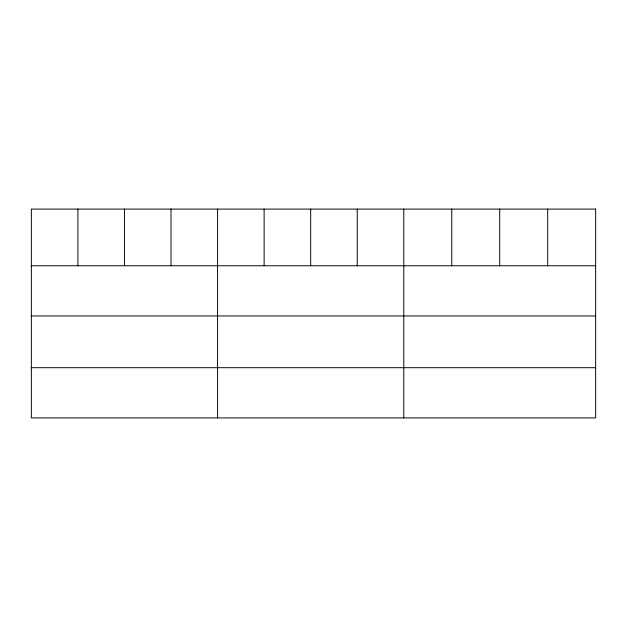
<?xml version="1.0" encoding="UTF-8"?>
<svg xmlns="http://www.w3.org/2000/svg" width="627" height="627" viewBox="0 0 627 627"><rect width="100%" height="100%" fill="white"/><g stroke="black" fill="none" stroke-linecap="round" stroke-linejoin="round"><path stroke-width="0.94" d="M31.35 265.762L595.65 265.762M31.35 315.969L595.65 315.969M31.35 367.696L595.65 367.696M547.684 209.089L547.684 265.762M499.719 209.089L499.719 265.762M451.753 209.089L451.753 265.762M403.788 209.089L403.788 417.911M357.233 209.089L357.233 265.762M310.678 209.089L310.678 265.762M264.124 209.089L264.124 265.762M217.569 209.089L217.569 417.911M171.014 209.089L171.014 265.762M124.46 209.089L124.46 265.762M77.905 209.089L77.905 265.762M595.65 209.089L31.35 209.089L31.35 417.911L595.65 417.911L595.65 209.089"/></g></svg>
